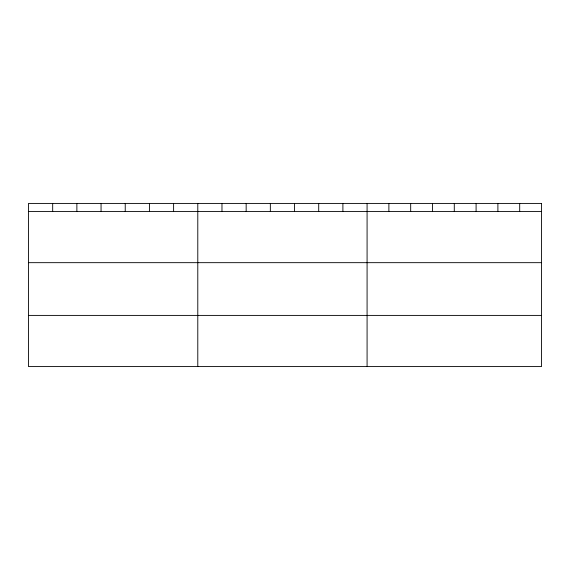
<?xml version="1.0" encoding="UTF-8"?>
<svg xmlns="http://www.w3.org/2000/svg" width="570" height="570" viewBox="0 0 570 570"><rect width="100%" height="100%" fill="white"/><g stroke="black" fill="none" stroke-linecap="round" stroke-linejoin="round"><path stroke-width="0.85" d="M28.5 211.491L541.5 211.491M28.5 262.67L541.5 262.67M28.5 315.402L541.5 315.402M519.697 203.419L519.697 211.491M497.895 203.419L497.895 211.491M476.093 203.419L476.093 211.491M454.29 203.419L454.29 211.491M432.488 203.419L432.488 211.491M410.685 203.419L410.685 211.491M388.882 203.419L388.882 211.491M367.08 203.419L367.08 366.581M342.898 203.419L342.898 211.491M318.708 203.419L318.708 211.491M294.526 203.419L294.526 211.491M270.344 203.419L270.344 211.491M246.162 203.419L246.162 211.491M221.972 203.419L221.972 211.491M197.79 203.419L197.79 366.581M173.608 203.419L173.608 211.491M149.418 203.419L149.418 211.491M125.236 203.419L125.236 211.491M101.054 203.419L101.054 211.491M76.872 203.419L76.872 211.491M52.682 203.419L52.682 211.491M541.5 203.419L28.5 203.419L28.5 366.581L541.5 366.581L541.5 203.419"/></g></svg>
